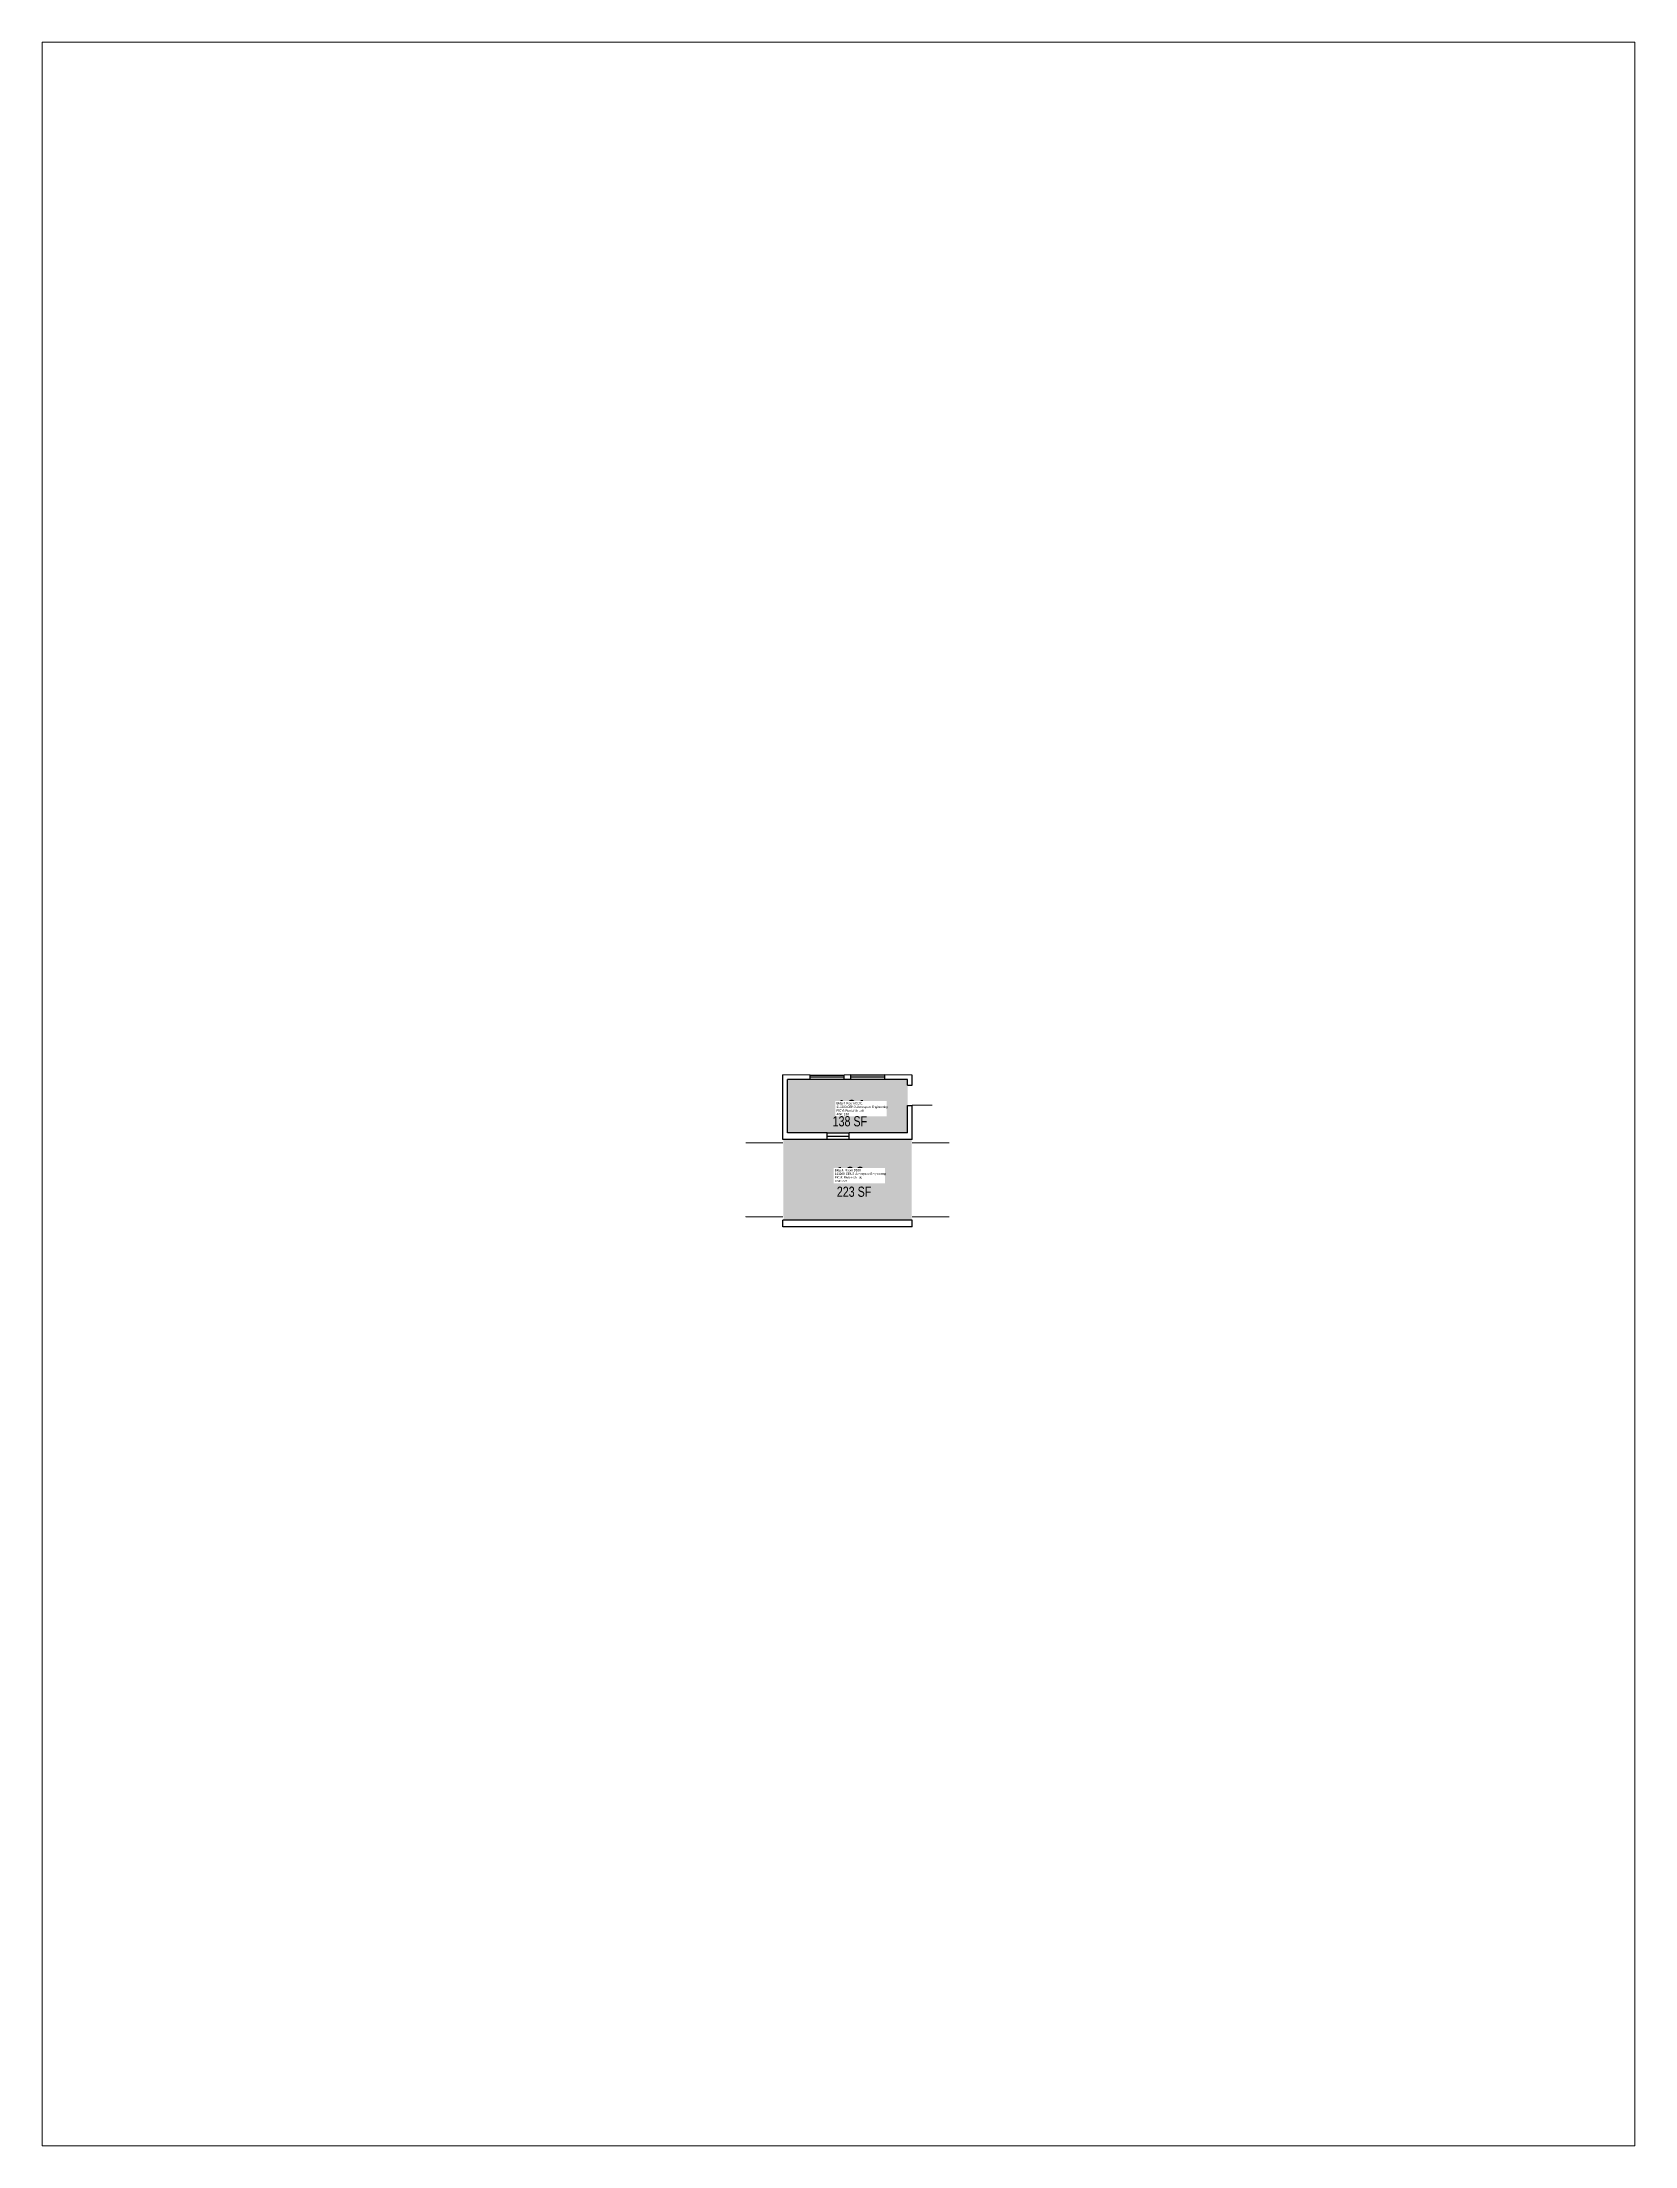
# Paper-space layout 'Layout1' of a CAD drawing. Header units: inches. Extents: x 0.3 to 8.1, y 0.3 to 10.7.
# The model-space entities are those that its viewports show. They can reach past a viewport. Long polylines and large blocks are cut down to what shows.
import ezdxf
from ezdxf.enums import TextEntityAlignment as Align

# ---------------------------------------------------------------- set-up
doc = ezdxf.new("R2010")
doc.units = ezdxf.units.IN
doc.header["$LTSCALE"] = 10
doc.header["$MEASUREMENT"] = 0
doc.layers.get('0').update_dxf_attribs({"linetype": 'CONTINUOUS'})
for name, color, linetype in [('A-DOOR', 2, 'CONTINUOUS'), ('A-GLAZ', 1, 'CONTINUOUS'), ('A-IDEN-RNUM', 7, 'CONTINUOUS'), ('A-IDEN-SNUM', 4, 'CONTINUOUS'), ('A-IDEN-VNUM', 4, 'CONTINUOUS'), ('A-WALL', 5, 'CONTINUOUS'), ('AREA-TEXT', 3, 'CONTINUOUS'), ('Rooms-Category-Color', 7, 'CONTINUOUS'), ('Rooms-College-Color', 7, 'CONTINUOUS'), ('Rooms-Department-Color', 7, 'CONTINUOUS'), ('Rooms-Division-Color', 7, 'CONTINUOUS'), ('Rooms-Information', 7, 'CONTINUOUS')]:
    doc.layers.add(name, color=color, linetype=linetype)
doc.styles.add('CP_AREA', font='arial.ttf', dxfattribs={"height": 15})
doc.styles.add('CP_ROOMSNUMBER', font='arial.ttf', dxfattribs={"height": 1})
doc.styles.add('CP_ROOMVNUMBER', font='arial.ttf', dxfattribs={"width": 0.85, "height": 0.075})

msp = doc.modelspace()

# ---------------------------------------------------------------- hatches: boundary and pattern name
at = {"layer": 'Rooms-Category-Color', "true_color": 0xe3f498}
for points in [[(69198422.9, 27697181.1), (69198485.3, 27697251.3), (69198643.7, 27697110.4), (69198581.3, 27697040.2)], [(69198315.3, 27697070.6), (69198484.4, 27696920.3), (69198578.7, 27697026.4), (69198409.7, 27697176.8)]]:
    msp.add_hatch(color=61, dxfattribs=at).paths.add_polyline_path(points)
at = {"layer": 'Rooms-College-Color', "true_color": 0xadadad}
for points in [[(69198422.9, 27697181.1), (69198485.3, 27697251.3), (69198643.7, 27697110.4), (69198581.3, 27697040.2)], [(69198315.3, 27697070.6), (69198484.4, 27696920.3), (69198578.7, 27697026.4), (69198409.7, 27697176.8)]]:
    msp.add_hatch(color=253, dxfattribs=at).paths.add_polyline_path(points)
at = {"layer": 'Rooms-Department-Color', "true_color": 0x99d7b2}
for points in [[(69198422.9, 27697181.1), (69198485.3, 27697251.3), (69198643.7, 27697110.4), (69198581.3, 27697040.2)], [(69198315.3, 27697070.6), (69198484.4, 27696920.3), (69198578.7, 27697026.4), (69198409.7, 27697176.8)]]:
    msp.add_hatch(color=253, dxfattribs=at).paths.add_polyline_path(points)
at = {"layer": 'Rooms-Division-Color', "true_color": 0x99d7b2}
for points in [[(69198422.9, 27697181.1), (69198485.3, 27697251.3), (69198643.7, 27697110.4), (69198581.3, 27697040.2)], [(69198315.3, 27697070.6), (69198484.4, 27696920.3), (69198578.7, 27697026.4), (69198409.7, 27697176.8)]]:
    msp.add_hatch(color=253, dxfattribs=at).paths.add_polyline_path(points)

# ---------------------------------------------------------------- linework, layer by layer
at = {"layer": 'A-DOOR'}
for points in [[(69198405.1, 27697173.1, 1.5, 1.5, 0), (69198355.8, 27697217, 0, 0, 0), (69198356.3, 27697217.5, 0, 0, 0.414214), (69198361.7, 27697124.4, 0, 0, 0.414214)], [(69198318.4, 27697075.6, 1.5, 1.5, 0), (69198269, 27697119.5, 0, 0, 0), (69198268.5, 27697118.9, 0, 0, -0.414214), (69198361.7, 27697124.4, 0, 0, -0.414214)], [(69198619.7, 27697071.3, 1.5, 1.5, 0), (69198646.6, 27697047.4, 0, 0, 0), (69198647.1, 27697047.9, 0, 0, 0.414214), (69198642, 27697098.6, 0, 0, 0.414214)], [(69198575.5, 27697021.6, 1.5, 1.5, 0), (69198624.8, 27696977.8, 0, 0, 0), (69198625.3, 27696978.3, 0, 0, -0.414214), (69198532.1, 27696972.9, 0, 0, -0.414214)], [(69198488.7, 27696924.1, 1.5, 1.5, 0), (69198538.1, 27696880.2, 0, 0, 0), (69198537.6, 27696879.7, 0, 0, 0.414214), (69198532.1, 27696972.9, 0, 0, 0.414214)]]:
    msp.add_lwpolyline(points, format="xyseb", dxfattribs=at)
at = {"layer": 'A-GLAZ'}
for p, q in [((69198562.7, 27697187.8), (69198517.9, 27697227.7)), ((69198520.5, 27697230.7), (69198565.4, 27697190.8)), ((69198560.1, 27697184.9), (69198515.2, 27697224.7)), ((69198613.9, 27697137), (69198569, 27697176.9)), ((69198616.5, 27697140), (69198571.7, 27697179.9)), ((69198574.3, 27697182.9), (69198619.2, 27697143)), ((69198496.3, 27697099.7), (69198467.2, 27697125.6)), ((69198471.2, 27697130.1), (69198500.3, 27697104.2)), ((69198475.2, 27697134.6), (69198504.3, 27697108.6))]:
    msp.add_line(p, q, dxfattribs=at)
at = {"layer": 'A-WALL'}
for p, q in [((69198408.9, 27697177.4), (69198484.7, 27697262.6)), ((69198422.9, 27697181.1), (69198485.3, 27697251.3)), ((69198520.5, 27697230.7), (69198484.7, 27697262.6)), ((69198515.2, 27697224.7), (69198485.3, 27697251.3)), ((69198515.2, 27697224.7), (69198520.5, 27697230.7)), ((69198560.1, 27697184.9), (69198565.4, 27697190.8)), ((69198574.3, 27697182.9), (69198565.4, 27697190.8)), ((69198467.2, 27697125.6), (69198408.9, 27697177.4)), ((69198475.2, 27697134.6), (69198422.9, 27697181.1)), ((69198569, 27697176.9), (69198560.1, 27697184.9)), ((69198569, 27697176.9), (69198574.3, 27697182.9)), ((69198467.2, 27697125.6), (69198475.2, 27697134.6)), ((69198613.9, 27697137), (69198619.2, 27697143)), ((69198643.7, 27697110.4), (69198613.9, 27697137)), ((69198655, 27697111.1), (69198619.2, 27697143)), ((69198496.3, 27697099.7), (69198504.3, 27697108.6)), ((69198579.3, 27697025.9), (69198496.3, 27697099.7)), ((69198581.3, 27697040.2), (69198504.3, 27697108.6)), ((69198637.1, 27697103), (69198643.7, 27697110.4)), ((69198637.1, 27697103), (69198643.1, 27697097.6)), ((69198643.1, 27697097.6), (69198655, 27697111.1)), ((69198306.6, 27697062.3), (69198314.5, 27697071.3)), ((69198476.9, 27696910.8), (69198306.6, 27697062.3)), ((69198484.9, 27696919.8), (69198314.5, 27697071.3)), ((69198579.3, 27697025.9), (69198619.2, 27697070.7)), ((69198581.3, 27697040.2), (69198613.2, 27697076.1)), ((69198613.2, 27697076.1), (69198619.2, 27697070.7)), ((69198476.9, 27696910.8), (69198484.9, 27696919.8)), ((69198476.9, 27696910.8), (69198477.6, 27696911.6)), ((69198476.9, 27696910.8), (69198477.6, 27696911.6))]:
    msp.add_line(p, q, dxfattribs=at)

# ---------------------------------------------------------------- texts
at = {"layer": 'A-IDEN-RNUM', "style": 'CP_ROOMSNUMBER'}
for s, p in [('0101-00', (69198542.8, 27697138.4)), ('0100-00', (69198450.7, 27697036.1))]:
    msp.add_text(s, height=0.36, rotation=318.35, dxfattribs=at).set_placement(p, align=Align.MIDDLE)
at = {"layer": 'A-IDEN-SNUM', "style": 'CP_ROOMSNUMBER'}
for s, p in [('0040D10100', (69198542.8, 27697138.4)), ('0040D10000', (69198450.7, 27697036.1))]:
    msp.add_text(s, height=0.36, rotation=48.3538, dxfattribs=at).set_placement(p, align=Align.MIDDLE)
at = {"layer": 'A-IDEN-VNUM', "style": 'CP_ROOMVNUMBER', "width": 0.85}
for s, p in [('101', (69198537.1, 27697139)), ('100', (69198456.4, 27697052.6))]:
    msp.add_text(s, height=27, rotation=318.3538, dxfattribs=at).set_placement(p, align=Align.MIDDLE_CENTER)
at = {"layer": 'AREA-TEXT', "style": 'CP_AREA', "width": 0.75}
for s, p in [('138 SF', (69198518.7, 27697123)), ('223 SF', (69198441.6, 27697025.2))]:
    msp.add_text(s, height=18, rotation=318.3538, dxfattribs=at).set_placement(p, align=Align.MIDDLE_CENTER)

# ---------------------------------------------------------------- next in the draw order: texts
at = {"layer": 'Rooms-Information', "insert": (69198427.5, 27697060.3), "char_height": 3.857, "width": 86.4, "attachment_point": 7, "rotation": 318.3538, "style": 'CP_ROOMVNUMBER', "bg_fill": 3, "box_fill_scale": 1.5, "bg_fill_color": 256, "bg_fill_true_color": 13158600, "bg_fill_transparency": 0}
msp.add_mtext('Bldg.4, Room D100^M^J111200-CENG-Aerospace Engineering^M^JFICM: Research Lab^M^JASF: 223', dxfattribs=at)

# ---------------------------------------------------------------- next in the draw order: texts
at = {"layer": 'Rooms-Information', "insert": (69198508.2, 27697146.7), "char_height": 3.857, "width": 86.4, "attachment_point": 7, "rotation": 318.3538, "style": 'CP_ROOMVNUMBER', "bg_fill": 3, "box_fill_scale": 1.5, "bg_fill_color": 256, "bg_fill_true_color": 13158600, "bg_fill_transparency": 0}
msp.add_mtext('Bldg.4, Room D101^M^J111200-CENG-Aerospace Engineering^M^JFICM: Research Lab^M^JASF: 138', dxfattribs=at)

psp = doc.layouts.get("Layout1")

# ---------------------------------------------------------------- viewports
at = {"layer": '0', "view_target_point": (5766744.365, 2308147.722), "view_twist_angle": 41.64619512123}
psp.add_viewport(center=(4.243, 5.498), size=(7.811, 10.3166), view_center_point=(30528461.342, 61124526.653), view_height=3713.9896, dxfattribs=at)

doc.saveas('drawing.dxf')
